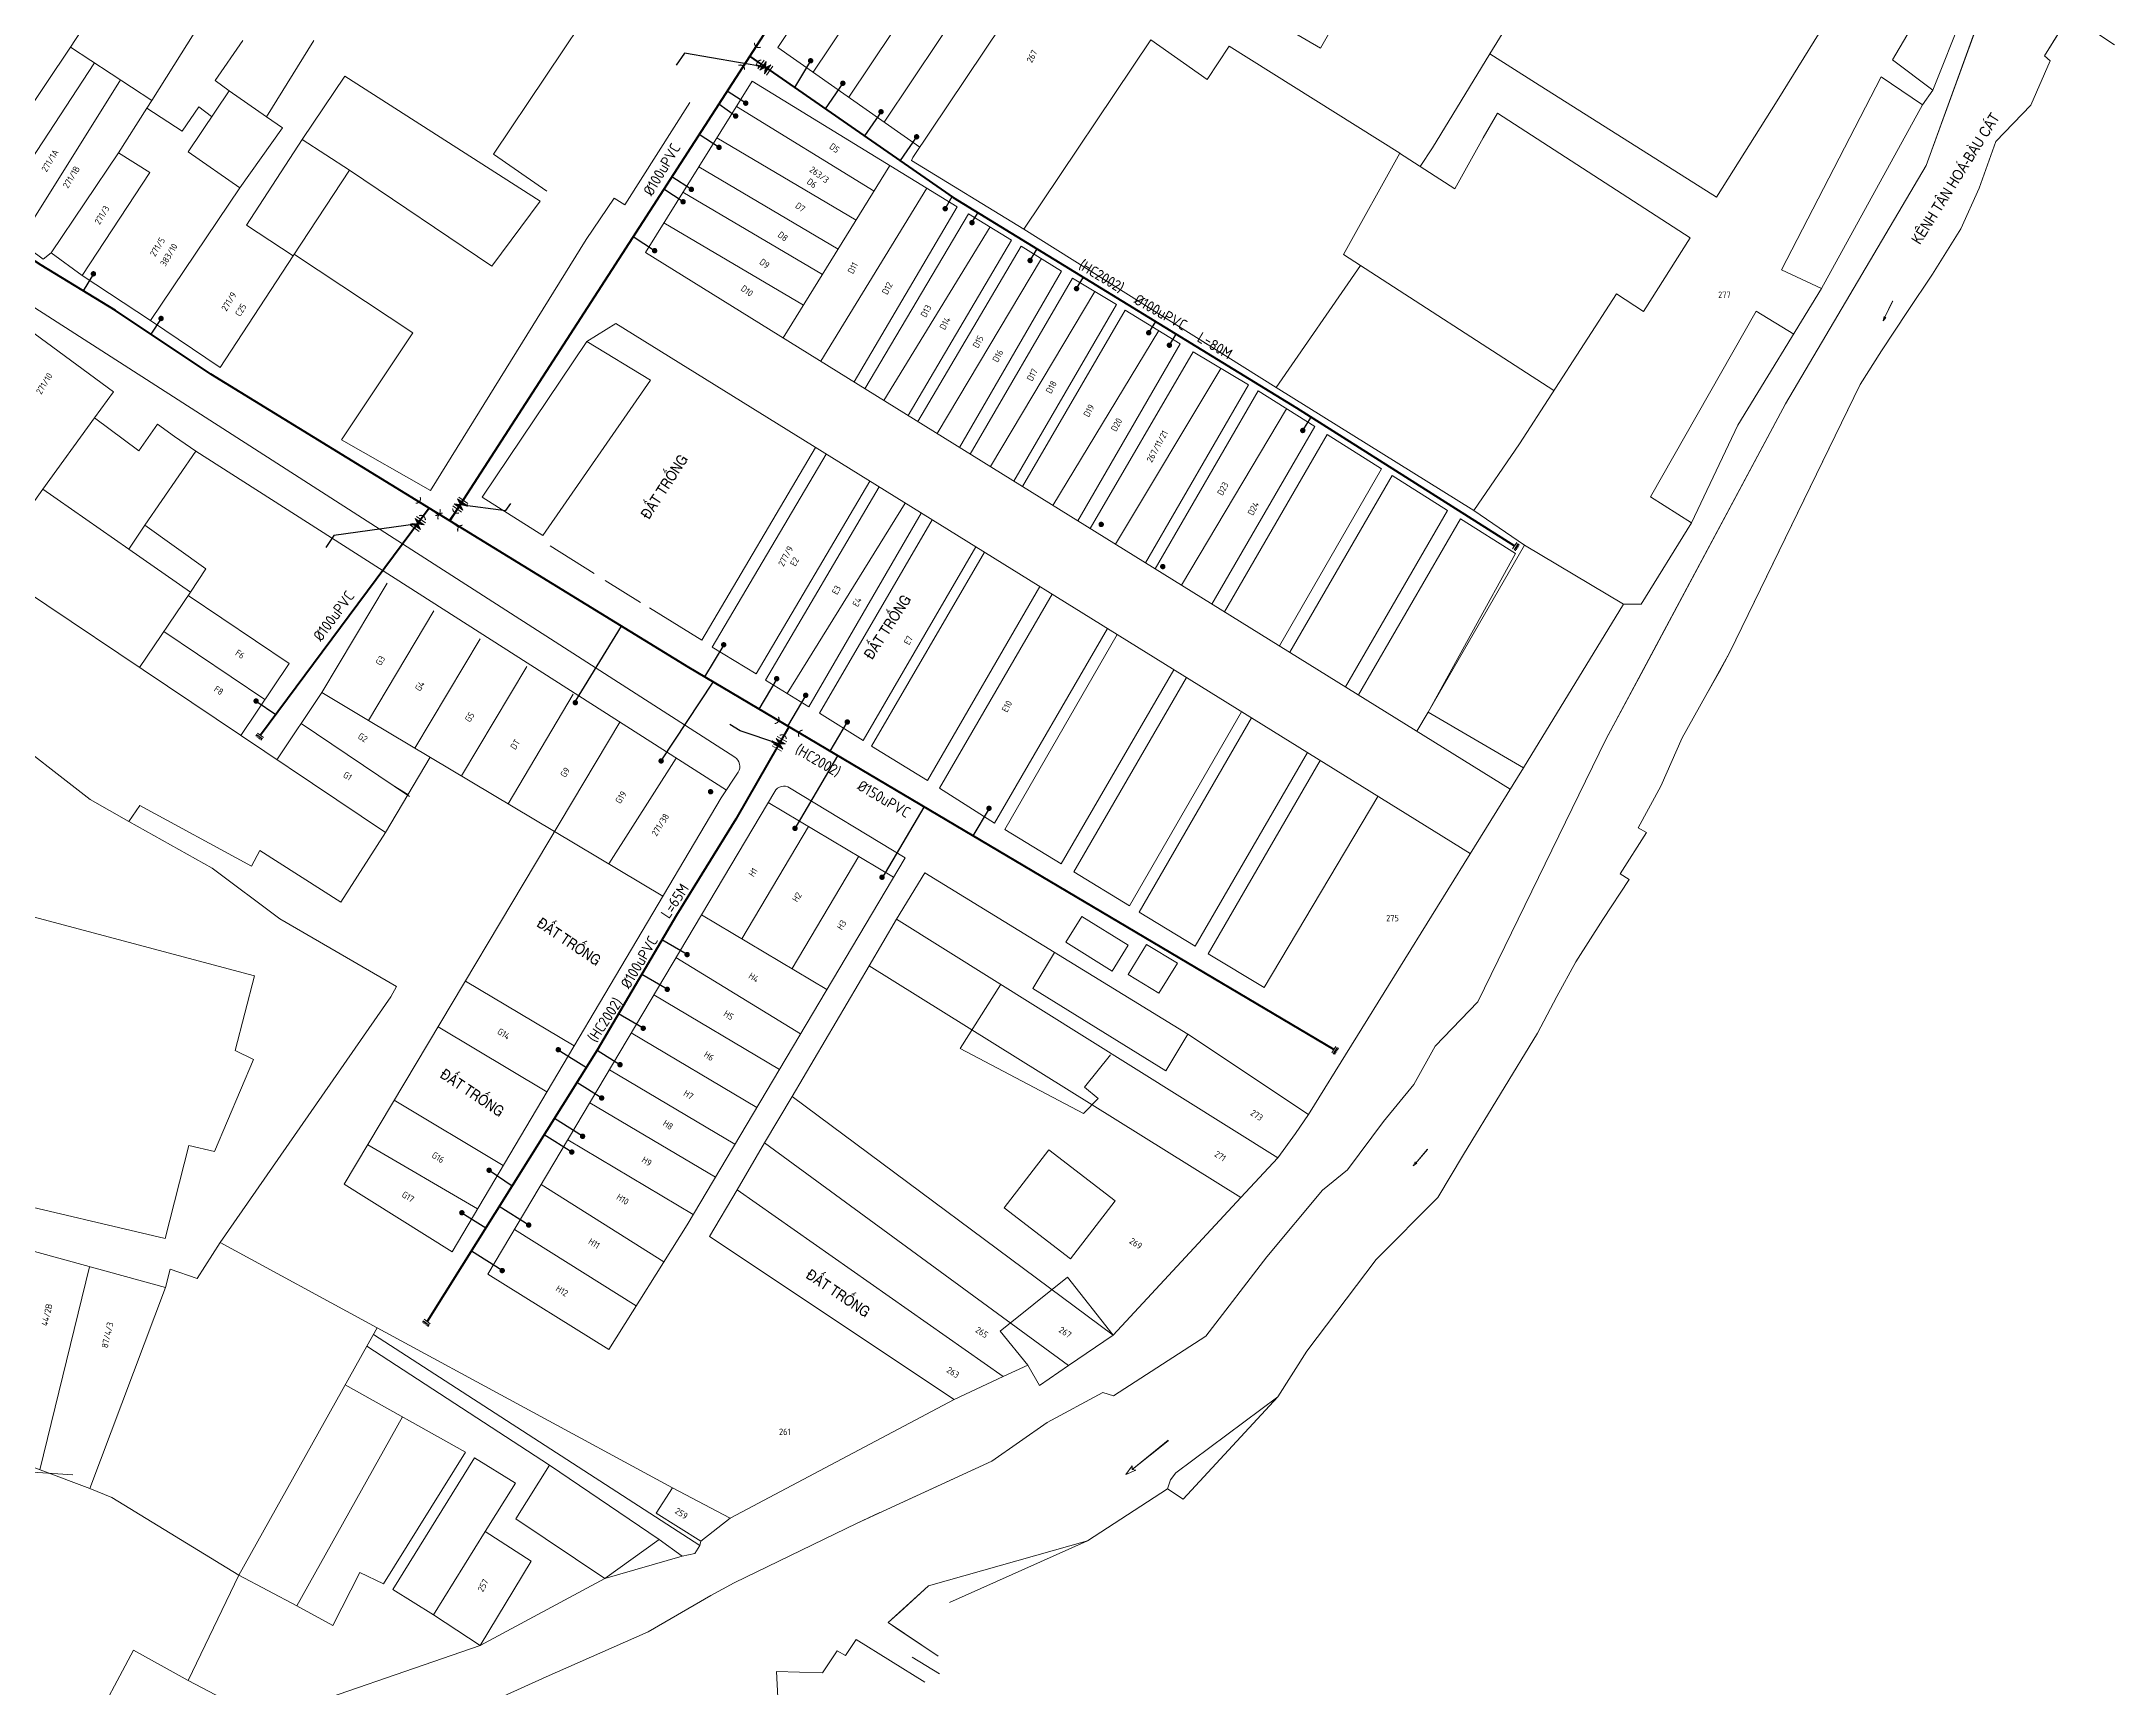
# Model space of a CAD drawing. Header units: inches. Extents: x 595615 to 1194060, y 1190840 to 2385448.
# Drawn here: x 596784.3 to 596975.6, y 1191671.1 to 1191823 of the extents above; entities that cross this region are included whole.
import ezdxf
from ezdxf.enums import TextEntityAlignment as Align

# ---------------------------------------------------------------- set-up
doc = ezdxf.new("R2010")
doc.units = ezdxf.units.IN
doc.header["$MEASUREMENT"] = 0
for name, color, linetype, lineweight in [('Chitiet', 4, 'Continuous', 9), ('DN 100 uPVC', 4, 'Continuous', 50), ('DN 150 uPVC', 4, 'Continuous', 50), ('DN 25 PE', 40, 'Continuous', 30), ('NAM-CDAI', 220, 'Continuous', 25), ('Nen_HTHANH-TP', 9, 'Continuous', 0), ('Nen_SN-HTHANH-TP_new', 7, 'Continuous', 0), ('Nen_SN_HTHANH_old', 9, 'Continuous', 0), ('TEXT PIPE', 3, 'Continuous', 25), ('Text_DiaDanh', 9, 'Continuous', 0), ('TLK 15', 220, 'Continuous', 20), ('VAN', 7, 'Continuous', 20)]:
    doc.layers.add(name, color=color, linetype=linetype, lineweight=lineweight)
doc.layers.add('ki hieu van', color=170, linetype='Continuous')
doc.styles.add('Dia Danh', font='VHELVCN_0.TTF', dxfattribs={"height": 1})
doc.styles.add('Sonha_QTB', font='isocp.shx', dxfattribs={"height": 0.6, "bigfont": 'bigfont.shx'})
doc.styles.add('text', font='isocp2.shx')
doc.styles.add('VNI-HC', font='VHELVCN_0.TTF')
doc.dimstyles.new('DUONG KICH THUOC', dxfattribs={"dimtxt": 1, "dimasz": 0.7, "dimexe": 0.5, "dimexo": 0.3, "dimgap": 0.2, "dimtad": 1, "dimzin": 0, "dimdsep": 46, "dimtxsty": 'VNI-HC', "dimblk": 'ARCHTICK', "dimcen": 0.09, "dimdle": 0.5, "dimclrd": 256, "dimclre": 256, "dimclrt": 256, "dimadec": 0, "dimazin": 0, "dimtfac": 1, "dimtofl": 0, "dimtmove": 0, "dimatfit": 3, "dimfxl": 1, "dimtolj": 1, "dimtzin": 0, "dimlwd": -1, "dimlwe": -1, "dimarcsym": 0})

# ---------------------------------------------------------------- blocks, each defined once
blk = doc.blocks.new('BIT')
at = {"layer": 'Chitiet', "ltscale": 100}
for p, q in [((0.35, 0), (-0.35, 0)), ((-0.3, -0.16), (-0.35, -0.21)), ((0.35, -0.16), (-0.35, -0.16)), ((-0.18, -0.16), (-0.34, -0.33)), ((-0.06, -0.16), (-0.22, -0.33)), ((0.07, -0.16), (-0.09, -0.33)), ((0.19, -0.16), (0.03, -0.33)), ((0.32, -0.16), (0.15, -0.33)), ((0.35, -0.25), (0.28, -0.33))]:
    blk.add_line(p, q, dxfattribs=at)
blk = doc.blocks.new('VAN')
at = {"layer": 'VAN'}
h = blk.add_hatch(color=256, dxfattribs=at)
h.paths.add_polyline_path([(0.21, -0.5), (0.49, 0), (0.21, 0.5)])
h.paths.add_polyline_path([(0.77, 0.5), (0.49, 0), (0.77, -0.5)])
at = {"layer": 'VAN', "ltscale": 100}
for p, q in [((0, 0.5), (0, -0.5)), ((0.77, -0.5), (0.21, 0.5)), ((0.21, -0.5), (0.77, 0.5)), ((0.21, 0.5), (0.21, -0.5)), ((0.77, 0.5), (0.77, -0.5)), ((0.98, 0.5), (0.98, -0.5))]:
    blk.add_line(p, q, dxfattribs=at)
blk = doc.blocks.new('TE+VAN')
at = {"layer": 'Chitiet', "ltscale": 100, "const_width": 0.1}
for points in [[(-0.35, 1.28, 0.571257), (0.35, 1.28)], [(1.1, 0.35, 0.571257), (1.1, -0.35)], [(0.35, -1.28, 0.571257), (-0.35, -1.28)]]:
    blk.add_lwpolyline(points, format="xyb", dxfattribs=at)
for points in [[(0, -1.08), (0, 1.08)], [(0.9, 0), (0, 0)]]:
    blk.add_lwpolyline(points, dxfattribs=at)
at = {"layer": 'VAN'}
blk.add_blockref('VAN', (1.3, 0), dxfattribs=at)
blk = doc.blocks.new('TLK 15')
at = {"layer": 'TLK 15', "linetype": 'Continuous', "const_width": 0.25}
blk.add_lwpolyline([(-0.125, 0, 1), (0.125, 0, 1)], format="xyb", close=True, dxfattribs=at)
blk = doc.blocks.new('_ArchTick')
at = {"color": 0, "linetype": 'ByBlock', "const_width": 0.15}
blk.add_lwpolyline([(-0.5, -0.5), (0.5, 0.5)], dxfattribs=at)

msp = doc.modelspace()

# ---------------------------------------------------------------- linework, layer by layer
at = {"layer": 'DN 100 uPVC'}
for points in [[(596821.967, 1191778.807), (596864.922, 1191845.351)], [(596849.625, 1191821.653), (596868.421, 1191808.64), (596900.086, 1191789.244), (596920.21, 1191776.511)], [(596820.073, 1191779.969), (596804.507, 1191759.03)], [(596853.241, 1191759.815), (596848.344, 1191751.292), (596842.87, 1191742.431), (596835.572, 1191729.989), (596819.894, 1191704.954)]]:
    msp.add_lwpolyline(points, dxfattribs=at)
at = {"layer": 'DN 150 uPVC'}
msp.add_lwpolyline([(596903.521, 1191730.041), (596844.021, 1191765.271), (596799.913, 1191792.343), (596791.126, 1191798.21), (596784.279, 1191802.389), (596778.026, 1191806.416), (596771.573, 1191810.787), (596738.554, 1191824.053), (596733.103, 1191825.617, -0.0000903), (596733.103, 1191825.617), (596725.817, 1191827.711), (596715.313, 1191830.729), (596707.55, 1191832.933), (596701.011, 1191834.761), (596696.414, 1191836.047), (596689.517, 1191837.976), (596681.95, 1191840.011), (596679.128, 1191840.778), (596664.355, 1191844.783), (596654.858, 1191847.35), (596646.463, 1191849.616), (596636.776, 1191852.232), (596625.25, 1191855.344), (596609.687, 1191859.802)], format="xyb", dxfattribs=at)
at = {"layer": 'DN 25 PE'}
for p, q in [((596855.261, 1191821.243), (596853.777, 1191818.779)), ((596849.275, 1191817.332), (596847.553, 1191818.443)), ((596858.231, 1191819.166), (596856.607, 1191816.819)), ((596848.341, 1191816.145), (596846.776, 1191817.239)), ((596861.753, 1191816.537), (596860.218, 1191814.319)), ((596846.81, 1191813.254), (596844.97, 1191814.442)), ((596865.037, 1191814.23), (596863.517, 1191812.035)), ((596844.26, 1191809.381), (596842.455, 1191810.546)), ((596843.496, 1191808.237), (596841.709, 1191809.39)), ((596867.674, 1191807.599), (596868.306, 1191808.72)), ((596870.145, 1191806.312), (596870.712, 1191807.237)), ((596840.864, 1191803.728), (596838.88, 1191805.008)), ((596875.51, 1191802.821), (596876.168, 1191803.895)), ((596789.089, 1191801.593), (596788.137, 1191800.034)), ((596879.79, 1191800.225), (596880.437, 1191801.28)), ((596795.332, 1191797.475), (596794.374, 1191796.041)), ((596886.45, 1191796.155), (596887.092, 1191797.203)), ((596888.361, 1191795.009), (596888.992, 1191796.039)), ((596900.666, 1191787.144), (596901.449, 1191788.381)), ((596833.554, 1191762.171), (596837.8, 1191769.089)), ((596847.239, 1191767.38), (596845.479, 1191764.408)), ((596841.469, 1191756.663), (596846.279, 1191763.934)), ((596852.13, 1191764.249), (596850.473, 1191761.45)), ((596854.806, 1191762.722), (596853.124, 1191759.881)), ((596804.102, 1191762.193), (596805.929, 1191760.942)), ((596858.639, 1191760.259), (596857.042, 1191757.561)), ((596853.82, 1191750.444), (596857.776, 1191757.126)), ((596861.845, 1191745.814), (596865.748, 1191752.406)), ((596871.718, 1191752.293), (596870.218, 1191749.76)), ((596843.865, 1191738.808), (596841.544, 1191740.17)), ((596842.031, 1191735.601), (596839.675, 1191736.983)), ((596839.814, 1191732.012), (596837.541, 1191733.346)), ((596831.98, 1191730.03), (596834.579, 1191728.403)), ((596837.672, 1191728.646), (596835.559, 1191729.969)), ((596835.985, 1191725.577), (596833.704, 1191727.006)), ((596834.22, 1191722.045), (596831.618, 1191723.675)), ((596833.226, 1191720.594), (596830.685, 1191722.186)), ((596825.6, 1191718.916), (596827.733, 1191717.471)), ((596823.084, 1191714.992), (596825.308, 1191713.599)), ((596829.251, 1191713.86), (596826.536, 1191715.56)), ((596826.805, 1191709.66), (596823.958, 1191711.443))]:
    msp.add_line(p, q, dxfattribs=at)
at = {"layer": 'Nen_HTHANH-TP', "linetype": 'Continuous'}
for p, q in [((596866.05, 1191835.959), (596855.496, 1191820.181)), ((596786.985, 1191822.498), (596794.496, 1191834.005)), ((596860.502, 1191834.858), (596852.221, 1191822.478)), ((596869.894, 1191834.511), (596858.772, 1191817.883)), ((596879.205, 1191834.043), (596864.683, 1191812.331)), ((596873.17, 1191832.214), (596862.047, 1191815.585)), ((596902.285, 1191822.391), (596907.637, 1191831.736)), ((596952.568, 1191830.662), (596944.419, 1191817.535)), ((596958.164, 1191811.597), (596965.019, 1191830.332)), ((596958.164, 1191811.597), (596964.752, 1191829.708)), ((596794.489, 1191817.584), (596801.65, 1191828.99)), ((596826.003, 1191812.62), (596836.37, 1191828.088)), ((596896.282, 1191825.917), (596902.285, 1191822.391)), ((596917.925, 1191821.884), (596921.001, 1191826.887)), ((596955.066, 1191821.334), (596958.641, 1191827.377)), ((596961.582, 1191825.529), (596958.778, 1191818.537)), ((596971.422, 1191825.437), (596969.105, 1191821.685)), ((596970.702, 1191824.271), (596969.105, 1191821.685)), ((596975.555, 1191822.701), (596971.422, 1191825.437)), ((596777.326, 1191808.151), (596786.985, 1191822.498)), ((596786.985, 1191822.498), (596794.489, 1191817.584)), ((596800.317, 1191819.419), (596802.874, 1191823.111)), ((596805.06, 1191816.073), (596809.424, 1191823.107)), ((596865.323, 1191813.288), (596852.221, 1191822.478)), ((596886.644, 1191823.169), (596874.928, 1191805.719)), ((596886.644, 1191823.169), (596891.857, 1191819.523)), ((596891.857, 1191819.523), (596893.875, 1191822.585)), ((596893.875, 1191822.585), (596909.603, 1191812.727)), ((596917.925, 1191821.884), (596912.622, 1191813.22)), ((596922.127, 1191819.197), (596917.925, 1191821.884)), ((596955.066, 1191821.334), (596958.778, 1191818.537)), ((596969.626, 1191821.226), (596967.819, 1191817.154)), ((596969.626, 1191821.226), (596967.819, 1191817.154)), ((596969.105, 1191821.685), (596969.626, 1191821.226)), ((596969.105, 1191821.685), (596969.626, 1191821.226)), ((596797.823, 1191812.837), (596801.608, 1191818.48)), ((596801.608, 1191818.48), (596800.317, 1191819.419)), ((596805.06, 1191816.073), (596801.608, 1191818.48)), ((596808.362, 1191813.976), (596812.297, 1191819.819)), ((596812.297, 1191819.819), (596830.306, 1191808.293)), ((596938.846, 1191808.651), (596922.127, 1191819.197)), ((596954.037, 1191819.763), (596944.831, 1191801.946)), ((596957.849, 1191817.186), (596954.037, 1191819.763)), ((596958.778, 1191818.537), (596957.849, 1191817.186)), ((596791.403, 1191812.742), (596794.029, 1191816.864)), ((596794.029, 1191816.864), (596794.489, 1191817.584)), ((596794.029, 1191816.864), (596797.271, 1191814.737)), ((596797.271, 1191814.737), (596798.809, 1191817.008)), ((596798.809, 1191817.008), (596800, 1191816.089)), ((596806.541, 1191815.064), (596805.06, 1191816.073)), ((596838.117, 1191807.95), (596844.109, 1191817.395)), ((596918.63, 1191816.425), (596917.302, 1191814.144)), ((596918.63, 1191816.425), (596936.399, 1191804.919)), ((596944.419, 1191817.535), (596938.846, 1191808.651)), ((596957.849, 1191817.186), (596948.523, 1191800.229)), ((596967.819, 1191817.154), (596964.592, 1191813.792)), ((596967.819, 1191817.154), (596964.592, 1191813.792)), ((596802.595, 1191809.531), (596806.541, 1191815.064)), ((596917.302, 1191814.144), (596914.685, 1191809.431)), ((596785.18, 1191803.527), (596791.403, 1191812.742)), ((596794.294, 1191810.924), (596791.403, 1191812.742)), ((596797.823, 1191812.837), (596802.595, 1191809.531)), ((596803.208, 1191806.092), (596808.362, 1191813.976)), ((596808.362, 1191813.976), (596812.714, 1191811.139)), ((596826.003, 1191812.62), (596830.916, 1191809.204)), ((596864.683, 1191812.331), (596864.563, 1191812.031)), ((596909.603, 1191812.727), (596904.43, 1191803.383)), ((596914.685, 1191809.431), (596909.593, 1191812.727)), ((596912.622, 1191813.22), (596911.504, 1191811.489)), ((596964.592, 1191813.792), (596963.075, 1191809.481)), ((596964.592, 1191813.792), (596963.075, 1191809.481)), ((596788.042, 1191801.439), (596794.294, 1191810.924)), ((596812.714, 1191811.139), (596807.53, 1191803.245)), ((596812.714, 1191811.139), (596825.841, 1191802.29)), ((596864.563, 1191812.031), (596874.928, 1191805.719)), ((596945.201, 1191789.616), (596958.164, 1191811.597)), ((596945.201, 1191789.616), (596958.164, 1191811.597)), ((596794.365, 1191797.274), (596802.595, 1191809.531)), ((596834.559, 1191804.747), (596837.146, 1191808.579)), ((596837.146, 1191808.579), (596838.117, 1191807.95)), ((596963.075, 1191809.481), (596961.368, 1191805.729)), ((596963.075, 1191809.481), (596961.368, 1191805.729)), ((596830.306, 1191808.293), (596825.841, 1191802.29)), ((596859.262, 1191791.617), (596868.787, 1191807.774)), ((596869.817, 1191807.135), (596860.271, 1191790.992)), ((596873.799, 1191804.708), (596869.817, 1191807.135)), ((596781.949, 1191804.824), (596784.441, 1191802.946)), ((596803.208, 1191806.092), (596807.53, 1191803.245)), ((596834.559, 1191804.747), (596820.188, 1191781.605)), ((596864.262, 1191788.516), (596873.799, 1191804.708)), ((596874.928, 1191805.719), (596898.21, 1191791.118)), ((596936.399, 1191804.919), (596932.104, 1191798.126)), ((596961.368, 1191805.729), (596958.752, 1191801.547)), ((596961.368, 1191805.729), (596958.752, 1191801.547)), ((596784.441, 1191802.946), (596785.18, 1191803.527)), ((596785.18, 1191803.527), (596788.042, 1191801.439)), ((596800.789, 1191792.96), (596807.53, 1191803.245)), ((596807.63, 1191803.385), (596818.566, 1191796.154)), ((596874.68, 1191804.159), (596865.139, 1191787.972)), ((596878.411, 1191801.832), (596874.68, 1191804.159)), ((596904.43, 1191803.383), (596923.83, 1191790.819)), ((596788.042, 1191801.439), (596794.365, 1191797.274)), ((596868.982, 1191785.588), (596878.411, 1191801.832)), ((596879.432, 1191801.183), (596869.986, 1191784.965)), ((596883.464, 1191798.776), (596879.432, 1191801.183)), ((596898.21, 1191791.118), (596905.991, 1191802.374)), ((596944.831, 1191801.946), (596948.523, 1191800.229)), ((596958.752, 1191801.547), (596956.455, 1191798.125)), ((596958.752, 1191801.547), (596956.455, 1191798.125)), ((596920.654, 1191785.926), (596929.613, 1191799.744)), ((596932.104, 1191798.126), (596929.613, 1191799.744)), ((596948.523, 1191800.229), (596940.813, 1191787.633)), ((596954.342, 1191797.53), (596955.077, 1191799.072)), ((596955.091, 1191799.056), (596954.342, 1191797.53)), ((596955.091, 1191799.056), (596955.077, 1191799.072)), ((596781.385, 1191797.744), (596790.93, 1191790.722)), ((596800.789, 1191792.96), (596794.365, 1191797.274)), ((596874.004, 1191782.473), (596883.464, 1191798.776)), ((596884.274, 1191798.237), (596874.81, 1191781.973)), ((596889.367, 1191795.151), (596884.274, 1191798.237)), ((596942.504, 1191798.154), (596932.738, 1191781.016)), ((596942.504, 1191798.154), (596945.956, 1191796.037)), ((596956.455, 1191798.125), (596954.067, 1191794.493)), ((596956.455, 1191798.125), (596954.067, 1191794.493)), ((596954.208, 1191797.268), (596954.286, 1191797.657)), ((596954.208, 1191797.268), (596954.469, 1191797.573)), ((596954.342, 1191797.53), (596954.286, 1191797.657)), ((596954.469, 1191797.573), (596954.342, 1191797.53)), ((596818.566, 1191796.154), (596811.984, 1191786.279)), ((596824.968, 1191780.999), (596834.607, 1191795.347)), ((596834.607, 1191795.347), (596840.5, 1191791.782)), ((596879.909, 1191778.81), (596889.367, 1191795.151)), ((596890.537, 1191794.412), (596881.064, 1191778.094)), ((596895.66, 1191791.346), (596890.537, 1191794.412)), ((596954.067, 1191794.493), (596952.1, 1191791.392)), ((596954.067, 1191794.493), (596952.1, 1191791.392)), ((596840.5, 1191791.782), (596830.541, 1191777.464)), ((596886.148, 1191774.94), (596895.66, 1191791.346)), ((596952.1, 1191791.392), (596940.02, 1191766.642)), ((596952.1, 1191791.392), (596944.582, 1191775.986)), ((596790.93, 1191790.722), (596789.182, 1191788.31)), ((596896.54, 1191790.787), (596887.056, 1191774.377)), ((596901.763, 1191787.511), (596896.54, 1191790.787)), ((596898.21, 1191791.118), (596916.449, 1191779.753)), ((596928.636, 1191758.633), (596945.201, 1191789.616)), ((596931.622, 1191764.225), (596945.201, 1191789.616)), ((596789.182, 1191788.31), (596784.418, 1191781.736)), ((596793.275, 1191785.254), (596789.182, 1191788.31)), ((596795.013, 1191787.725), (596793.275, 1191785.254)), ((596795.013, 1191787.725), (596796.574, 1191786.596)), ((596892.274, 1191771.14), (596901.763, 1191787.511)), ((596940.813, 1191787.633), (596936.54, 1191778.619)), ((596796.574, 1191786.596), (596798.545, 1191785.248)), ((596811.984, 1191786.279), (596820.188, 1191781.605)), ((596845.219, 1191767.795), (596855.706, 1191785.585)), ((596902.914, 1191786.782), (596893.438, 1191770.418)), ((596907.936, 1191783.606), (596902.914, 1191786.782)), ((596920.654, 1191785.926), (596916.449, 1191779.753)), ((596798.545, 1191785.248), (596793.84, 1191778.424)), ((596856.707, 1191784.965), (596846.169, 1191767.146)), ((596898.513, 1191767.27), (596907.936, 1191783.606)), ((596784.418, 1191781.736), (596779.403, 1191774.652)), ((596784.418, 1191781.736), (596792.352, 1191776.203)), ((596850.241, 1191764.709), (596860.709, 1191782.482)), ((596861.584, 1191781.94), (596851.082, 1191764.12)), ((596908.907, 1191782.977), (596899.456, 1191766.685)), ((596914.019, 1191779.751), (596908.907, 1191782.977)), ((596830.541, 1191777.464), (596824.968, 1191780.999)), ((596904.597, 1191763.496), (596914.019, 1191779.751)), ((596916.449, 1191779.753), (596921.132, 1191776.567)), ((596932.738, 1191781.016), (596936.54, 1191778.619)), ((596792.352, 1191776.203), (596793.84, 1191778.424)), ((596793.84, 1191778.424), (596799.464, 1191774.378)), ((596855.094, 1191761.663), (596865.466, 1191779.532)), ((596866.461, 1191778.914), (596856.064, 1191761.064)), ((596905.795, 1191762.754), (596915.22, 1191779.002)), ((596915.22, 1191779.002), (596920.303, 1191775.796)), ((596936.54, 1191778.619), (596931.886, 1191771.135)), ((596798.035, 1191772.247), (596792.352, 1191776.203)), ((596835.284, 1191773.947), (596831.222, 1191776.494)), ((596860.116, 1191758.537), (596870.49, 1191776.415)), ((596871.288, 1191775.92), (596860.877, 1191758.028)), ((596921.132, 1191776.567), (596912.224, 1191761.169)), ((596921.132, 1191776.567), (596930.266, 1191771.134)), ((596944.582, 1191775.986), (596940.02, 1191766.642)), ((596779.403, 1191774.652), (596816.023, 1191750.062)), ((596799.464, 1191774.378), (596798.035, 1191772.247)), ((596920.303, 1191775.796), (596912.224, 1191761.169)), ((596798.035, 1191772.247), (596793.358, 1191765.282)), ((596816.188, 1191773.063), (596810.166, 1191762.967)), ((596836.304, 1191773.308), (596839.576, 1191771.281)), ((596866.049, 1191754.862), (596876.401, 1191772.749)), ((596877.548, 1191772.037), (596867.16, 1191754.143)), ((596797.818, 1191771.923), (596807.146, 1191765.659)), ((596820.483, 1191770.502), (596814.46, 1191760.405)), ((596840.387, 1191770.782), (596845.219, 1191767.795)), ((596921.018, 1191756.037), (596930.266, 1191771.134)), ((596930.266, 1191771.134), (596931.886, 1191771.135)), ((596795.588, 1191768.603), (596804.916, 1191762.338)), ((596872.233, 1191750.937), (596882.636, 1191768.881)), ((596883.552, 1191768.313), (596873.163, 1191750.338)), ((596824.777, 1191767.94), (596818.754, 1191757.844)), ((596846.169, 1191767.146), (596850.241, 1191764.709)), ((596928.636, 1191758.633), (596933.469, 1191767.677)), ((596940.02, 1191766.642), (596937.863, 1191762.69)), ((596940.02, 1191766.642), (596937.863, 1191762.69)), ((596940.02, 1191766.642), (596939.111, 1191764.901)), ((596772.741, 1191765.487), (596788.801, 1191753.12)), ((596807.146, 1191765.659), (596802.686, 1191759.018)), ((596829.071, 1191765.379), (596823.048, 1191755.282)), ((596878.376, 1191747.162), (596888.762, 1191765.081)), ((596939.111, 1191764.901), (596937.863, 1191762.69)), ((596810.166, 1191762.967), (596806.014, 1191756.783)), ((596814.46, 1191760.405), (596810.166, 1191762.967)), ((596833.365, 1191762.817), (596827.342, 1191752.721)), ((596851.082, 1191764.12), (596855.094, 1191761.663)), ((596889.929, 1191764.357), (596879.556, 1191746.443)), ((596937.863, 1191762.69), (596935.666, 1191758.788)), ((596937.863, 1191762.69), (596935.666, 1191758.788)), ((596856.064, 1191761.064), (596860.116, 1191758.537)), ((596884.679, 1191743.287), (596895.014, 1191761.204)), ((596895.942, 1191760.628), (596885.559, 1191742.728)), ((596911.18, 1191759.413), (596912.224, 1191761.169)), ((596912.224, 1191761.169), (596921.018, 1191756.037)), ((596808.243, 1191760.104), (596818.253, 1191753.383)), ((596837.659, 1191760.256), (596812.226, 1191717.621)), ((596831.636, 1191750.159), (596814.46, 1191760.405)), ((596916.826, 1191734.463), (596928.636, 1191758.633)), ((596916.826, 1191734.463), (596928.636, 1191758.633)), ((596935.666, 1191758.788), (596933.7, 1191754.347)), ((596935.666, 1191758.788), (596933.7, 1191754.347)), ((596816.023, 1191750.062), (596820.164, 1191757.003)), ((596860.877, 1191758.028), (596866.049, 1191754.862)), ((596890.742, 1191739.592), (596901.086, 1191757.437)), ((596891.942, 1191738.873), (596902.281, 1191756.696)), ((596901.184, 1191724.061), (596921.018, 1191756.037)), ((596788.801, 1191753.12), (596792.372, 1191751.073)), ((596818.093, 1191753.58), (596816.89, 1191754.298)), ((596822.182, 1191711.399), (596847.011, 1191753.257)), ((596867.16, 1191754.143), (596872.233, 1191750.937)), ((596897.115, 1191735.767), (596907.601, 1191753.396)), ((596933.7, 1191754.347), (596931.603, 1191750.505)), ((596933.7, 1191754.347), (596931.603, 1191750.505)), ((596793.361, 1191752.564), (596792.372, 1191751.073)), ((596792.372, 1191751.073), (596800.056, 1191746.789)), ((596803.676, 1191746.972), (596793.361, 1191752.564)), ((596816.023, 1191750.062), (596811.908, 1191743.639)), ((596873.163, 1191750.338), (596878.376, 1191747.162)), ((596932.363, 1191750.076), (596929.936, 1191746.254)), ((596932.363, 1191750.076), (596929.936, 1191746.254)), ((596931.603, 1191750.505), (596932.363, 1191750.076)), ((596931.603, 1191750.505), (596932.363, 1191750.076)), ((596804.455, 1191748.413), (596803.676, 1191746.972)), ((596811.908, 1191743.639), (596804.455, 1191748.413)), ((596863.975, 1191747.741), (596843.872, 1191713.894)), ((596800.056, 1191746.789), (596806.28, 1191742.114)), ((596863.19, 1191742.08), (596865.796, 1191746.332)), ((596865.796, 1191746.332), (596890.068, 1191731.472)), ((596879.556, 1191746.443), (596884.679, 1191743.287)), ((596928.34, 1191742.042), (596930.787, 1191745.724)), ((596930.787, 1191745.724), (596928.34, 1191742.042)), ((596930.787, 1191745.724), (596929.936, 1191746.254)), ((596929.936, 1191746.254), (596930.787, 1191745.724)), ((596778.278, 1191743.701), (596803.964, 1191736.832)), ((596806.28, 1191742.114), (596817.045, 1191735.873)), ((596863.19, 1191742.08), (596860.653, 1191737.768)), ((596863.19, 1191742.08), (596898.357, 1191720.068)), ((596878.811, 1191739.943), (596880.28, 1191742.314)), ((596884.552, 1191739.677), (596880.28, 1191742.314)), ((596885.559, 1191742.728), (596890.742, 1191739.592)), ((596928.34, 1191742.042), (596925.843, 1191738.15)), ((596928.34, 1191742.042), (596925.843, 1191738.15)), ((596883.064, 1191737.276), (596878.811, 1191739.943)), ((596884.552, 1191739.677), (596883.064, 1191737.276)), ((596884.564, 1191736.977), (596886.242, 1191739.749)), ((596889.103, 1191738.021), (596886.242, 1191739.749)), ((596853.553, 1191725.732), (596860.653, 1191737.768)), ((596860.653, 1191737.768), (596894.95, 1191716.406)), ((596875.745, 1191735.68), (596877.772, 1191739.002)), ((596889.103, 1191738.021), (596887.395, 1191735.239)), ((596897.115, 1191735.767), (596891.942, 1191738.873)), ((596925.843, 1191738.15), (596924.115, 1191734.939)), ((596925.843, 1191738.15), (596924.115, 1191734.939)), ((596803.964, 1191736.832), (596802.179, 1191729.971)), ((596817.045, 1191735.873), (596816.545, 1191734.912)), ((596869.049, 1191730.145), (596872.765, 1191736.008)), ((596888.021, 1191728.07), (596875.745, 1191735.68)), ((596887.395, 1191735.239), (596884.564, 1191736.977)), ((596800.794, 1191712.25), (596816.545, 1191734.912)), ((596916.826, 1191734.463), (596912.869, 1191730.35)), ((596912.869, 1191730.35), (596916.826, 1191734.463)), ((596924.115, 1191734.939), (596922.308, 1191731.558)), ((596924.115, 1191734.939), (596922.308, 1191731.558)), ((596803.86, 1191729.142), (596802.179, 1191729.971)), ((596869.049, 1191730.145), (596880.434, 1191724.144)), ((596890.068, 1191731.472), (596888.021, 1191728.07)), ((596890.068, 1191731.472), (596901.184, 1191724.061)), ((596912.869, 1191730.35), (596910.912, 1191726.828)), ((596910.912, 1191726.828), (596912.869, 1191730.35)), ((596922.308, 1191731.558), (596915.507, 1191720.382)), ((596922.308, 1191731.558), (596915.507, 1191720.382)), ((596803.86, 1191729.142), (596800.257, 1191720.649)), ((596882.94, 1191729.566), (596880.522, 1191726.564)), ((596881.793, 1191725.545), (596880.522, 1191726.564)), ((596910.912, 1191726.828), (596908.115, 1191723.416)), ((596908.115, 1191723.416), (596910.912, 1191726.828)), ((596853.553, 1191725.732), (596851.006, 1191721.43)), ((596853.553, 1191725.732), (596883.171, 1191703.716)), ((596881.793, 1191725.545), (596880.434, 1191724.144)), ((596898.357, 1191720.068), (596899.996, 1191722.31)), ((596899.996, 1191722.31), (596901.184, 1191724.061)), ((596908.115, 1191723.416), (596904.788, 1191718.953)), ((596904.788, 1191718.953), (596908.115, 1191723.416)), ((596797.887, 1191721.207), (596795.723, 1191712.605)), ((596800.257, 1191720.649), (596797.887, 1191721.207)), ((596848.47, 1191717.118), (596851.006, 1191721.43)), ((596851.006, 1191721.43), (596879.063, 1191700.903)), ((596877.237, 1191720.811), (596873.121, 1191715.438)), ((596883.361, 1191716.096), (596877.237, 1191720.811)), ((596911.061, 1191719.552), (596912.172, 1191720.849)), ((596912.182, 1191720.83), (596911.061, 1191719.552)), ((596912.182, 1191720.83), (596912.172, 1191720.849)), ((596915.507, 1191720.382), (596913.11, 1191716.39)), ((596915.507, 1191720.382), (596913.11, 1191716.39)), ((596898.357, 1191720.068), (596894.95, 1191716.406)), ((596904.788, 1191718.953), (596902.48, 1191717.072)), ((596902.48, 1191717.072), (596904.788, 1191718.953)), ((596910.863, 1191719.334), (596911.04, 1191719.689)), ((596910.863, 1191719.334), (596911.195, 1191719.56)), ((596911.061, 1191719.552), (596911.04, 1191719.689)), ((596911.195, 1191719.56), (596911.061, 1191719.552)), ((596795.723, 1191712.605), (596772.179, 1191718.156)), ((596848.47, 1191717.118), (596845.933, 1191712.816)), ((596848.47, 1191717.118), (596873.034, 1191699.888)), ((596902.48, 1191717.072), (596897.345, 1191710.937)), ((596897.345, 1191710.937), (596902.48, 1191717.072)), ((596873.121, 1191715.438), (596879.245, 1191710.753)), ((596879.245, 1191710.753), (596883.361, 1191716.096)), ((596883.171, 1191703.716), (596894.95, 1191716.406)), ((596913.11, 1191716.39), (596907.425, 1191710.696)), ((596913.11, 1191716.39), (596907.425, 1191710.696)), ((596772.022, 1191714.626), (596795.727, 1191708.095)), ((596868.495, 1191697.784), (596845.933, 1191712.816)), ((596798.666, 1191708.928), (596800.794, 1191712.25)), ((596800.794, 1191712.25), (596815.26, 1191704.391)), ((596897.345, 1191710.937), (596891.721, 1191703.623)), ((596891.721, 1191703.623), (596897.345, 1191710.937)), ((596784.146, 1191691.28), (596788.737, 1191710.021)), ((596795.727, 1191708.095), (596796.186, 1191709.786)), ((596796.186, 1191709.786), (596798.666, 1191708.928)), ((596872.75, 1191704.078), (596878.946, 1191709.043)), ((596878.946, 1191709.043), (596883.171, 1191703.716)), ((596907.425, 1191710.696), (596901.052, 1191702.22)), ((596907.425, 1191710.696), (596901.052, 1191702.22)), ((596788.762, 1191689.55), (596795.727, 1191708.095)), ((596815.26, 1191704.391), (596814.321, 1191702.7)), ((596845.026, 1191684.315), (596814.941, 1191703.761)), ((596815.26, 1191704.391), (596842.512, 1191689.623)), ((596875.293, 1191700.93), (596872.75, 1191704.078)), ((596879.063, 1191700.903), (596883.171, 1191703.716)), ((596891.721, 1191703.623), (596883.205, 1191698.116)), ((596883.205, 1191698.116), (596891.721, 1191703.623)), ((596814.321, 1191702.7), (596802.518, 1191681.581)), ((596831.16, 1191691.724), (596814.321, 1191702.7)), ((596901.052, 1191702.22), (596898.365, 1191698.028)), ((596901.052, 1191702.22), (596898.365, 1191698.028)), ((596868.495, 1191697.784), (596873.034, 1191699.888)), ((596873.034, 1191699.888), (596875.293, 1191700.93)), ((596875.293, 1191700.93), (596876.364, 1191699.051)), ((596876.364, 1191699.051), (596879.063, 1191700.903)), ((596823.429, 1191692.928), (596812.324, 1191699.129)), ((596847.824, 1191686.817), (596868.495, 1191697.784)), ((596882.205, 1191698.415), (596877.087, 1191695.641)), ((596877.087, 1191695.641), (596882.205, 1191698.415)), ((596883.205, 1191698.116), (596882.205, 1191698.415)), ((596882.205, 1191698.415), (596883.205, 1191698.116)), ((596888.961, 1191691.011), (596898.365, 1191698.028)), ((596898.365, 1191698.028), (596888.961, 1191691.011)), ((596898.365, 1191698.028), (596889.633, 1191688.571)), ((596768.008, 1191697.33), (596788.764, 1191689.549)), ((596807.851, 1191678.735), (596817.597, 1191696.183)), ((596877.087, 1191695.641), (596871.98, 1191692.077)), ((596871.98, 1191692.077), (596877.087, 1191695.641)), ((596884.925, 1191691.303), (596888.231, 1191694.006)), ((596888.246, 1191693.954), (596884.925, 1191691.303)), ((596888.246, 1191693.954), (596888.231, 1191694.006)), ((596768.2, 1191692.079), (596787.185, 1191690.813)), ((596823.429, 1191692.928), (596815.859, 1191680.772)), ((596816.73, 1191680.252), (596824.24, 1191692.378)), ((596828.022, 1191690.052), (596824.24, 1191692.378)), ((596828.074, 1191686.762), (596831.16, 1191691.724)), ((596841.296, 1191684.852), (596831.16, 1191691.724)), ((596871.98, 1191692.077), (596859.545, 1191686.367)), ((596863.503, 1191688.19), (596871.98, 1191692.077)), ((596828.022, 1191690.052), (596825.225, 1191685.589)), ((596884.343, 1191690.854), (596884.934, 1191691.65)), ((596884.343, 1191690.854), (596885.258, 1191691.263)), ((596884.925, 1191691.303), (596884.934, 1191691.65)), ((596885.258, 1191691.263), (596884.925, 1191691.303)), ((596888.192, 1191689.53), (596888.471, 1191690.37)), ((596888.471, 1191690.37), (596888.192, 1191689.53)), ((596888.471, 1191690.37), (596888.961, 1191691.011)), ((596888.961, 1191691.011), (596888.471, 1191690.37)), ((596790.803, 1191688.741), (596788.762, 1191689.55)), ((596790.803, 1191688.741), (596802.518, 1191681.581)), ((596840.994, 1191687.302), (596842.512, 1191689.623)), ((596842.512, 1191689.623), (596847.824, 1191686.817)), ((596880.816, 1191684.744), (596888.192, 1191689.53)), ((596888.192, 1191689.53), (596880.816, 1191684.744)), ((596889.633, 1191688.571), (596888.192, 1191689.53)), ((596836.279, 1191681.268), (596828.074, 1191686.762)), ((596845.136, 1191684.695), (596840.994, 1191687.302)), ((596845.136, 1191684.695), (596847.824, 1191686.817)), ((596859.545, 1191686.367), (596848.199, 1191680.848)), ((596848.199, 1191680.848), (596859.545, 1191686.367)), ((596859.545, 1191686.367), (596861.654, 1191687.339)), ((596825.225, 1191685.589), (596820.471, 1191677.915)), ((596829.467, 1191682.863), (596825.225, 1191685.589)), ((596841.296, 1191684.852), (596836.279, 1191681.268)), ((596843.397, 1191683.314), (596841.296, 1191684.852)), ((596845.026, 1191684.315), (596844.567, 1191683.555)), ((596845.026, 1191684.315), (596845.136, 1191684.695)), ((596866.119, 1191680.582), (596880.816, 1191684.744)), ((596880.816, 1191684.744), (596866.119, 1191680.582)), ((596868.081, 1191679.034), (596880.816, 1191684.744)), ((596824.764, 1191675.079), (596829.467, 1191682.863)), ((596836.279, 1191681.268), (596843.397, 1191683.314)), ((596844.567, 1191683.555), (596843.397, 1191683.314)), ((596802.518, 1191681.581), (596797.826, 1191671.847)), ((596807.851, 1191678.735), (596802.518, 1191681.581)), ((596813.678, 1191681.83), (596811.172, 1191676.928)), ((596815.859, 1191680.772), (596813.678, 1191681.83)), ((596820.471, 1191677.915), (596816.73, 1191680.252)), ((596824.764, 1191675.079), (596836.279, 1191681.268)), ((596846.05, 1191679.706), (596848.199, 1191680.848)), ((596848.199, 1191680.848), (596846.05, 1191679.706)), ((596862.412, 1191677.189), (596866.119, 1191680.582)), ((596863.511, 1191678.2), (596866.119, 1191680.582)), ((596866.119, 1191680.582), (596863.511, 1191678.2)), ((596811.172, 1191676.928), (596807.851, 1191678.735)), ((596846.05, 1191679.706), (596840.283, 1191676.341)), ((596840.283, 1191676.341), (596846.05, 1191679.706)), ((596820.471, 1191677.915), (596824.764, 1191675.079)), ((596862.412, 1191677.189), (596863.511, 1191678.2)), ((596863.511, 1191678.2), (596862.412, 1191677.189)), ((596863.513, 1191676.45), (596862.412, 1191677.189)), ((596867.015, 1191674.113), (596862.412, 1191677.189)), ((596867.015, 1191674.113), (596863.513, 1191676.45)), ((596788.501, 1191666.61), (596792.804, 1191674.643)), ((596792.804, 1191674.643), (596797.826, 1191671.847)), ((596804.819, 1191668.183), (596824.764, 1191675.079)), ((596840.283, 1191676.341), (596830.876, 1191672.184)), ((596830.876, 1191672.184), (596840.283, 1191676.341)), ((596856.356, 1191672.564), (596857.694, 1191674.605)), ((596857.694, 1191674.605), (596856.356, 1191672.564)), ((596857.694, 1191674.605), (596858.465, 1191674.146)), ((596858.465, 1191674.146), (596857.694, 1191674.605)), ((596858.465, 1191674.146), (596859.453, 1191675.627)), ((596859.453, 1191675.627), (596858.465, 1191674.146)), ((596865.786, 1191671.692), (596859.453, 1191675.627)), ((596852.106, 1191672.691), (596852.238, 1191670.281)), ((596856.356, 1191672.564), (596852.106, 1191672.691)), ((596852.106, 1191672.691), (596852.238, 1191670.281)), ((596856.356, 1191672.564), (596852.106, 1191672.691)), ((596864.635, 1191674.001), (596867.136, 1191672.463)), ((596797.826, 1191671.847), (596804.819, 1191668.183)), ((596830.876, 1191672.184), (596824.968, 1191669.509)), ((596824.968, 1191669.509), (596830.876, 1191672.184))]:
    msp.add_line(p, q, dxfattribs=at)
for points in [[(596779.638, 1191806.488), (596789.181, 1191821.06)], [(596782.284, 1191804.572), (596791.579, 1191819.49)], [(596840.012, 1191803.558), (596849.869, 1191819.354), (596868.787, 1191807.774)], [(596848.422, 1191817.034), (596861.121, 1191809.229)], [(596846.608, 1191814.128), (596859.46, 1191806.551)], [(596844.94, 1191811.456), (596857.8, 1191803.875)], [(596862.577, 1191811.576), (596852.716, 1191795.678)], [(596843.476, 1191809.109), (596856.342, 1191801.524)], [(596856.191, 1191793.522), (596865.97, 1191809.499)], [(596841.718, 1191806.292), (596854.592, 1191798.703)], [(596862.025, 1191789.903), (596871.808, 1191805.922)], [(596840.012, 1191803.558), (596919.797, 1191754.068)], [(596866.933, 1191786.859), (596876.546, 1191802.996)], [(596871.839, 1191783.816), (596881.477, 1191799.962)], [(596834.607, 1191795.347), (596837.298, 1191797.004), (596916.108, 1191748.119)], [(596877.605, 1191780.239), (596887.373, 1191796.359)], [(596883.4, 1191776.645), (596893.112, 1191792.871)], [(596889.473, 1191772.878), (596899.152, 1191789.149)], [(596847.485, 1191753.978), (596798.545, 1191785.248)], [(596853.088, 1191762.892), (596863.981, 1191780.453)], [(596836.636, 1191747.177), (596842.866, 1191756.929)], [(596851.34, 1191752.832), (596862.916, 1191745.956)], [(596841.635, 1191744.195), (596831.636, 1191750.159)], [(596848.918, 1191740.262), (596855.071, 1191750.616)], [(596853.541, 1191737.515), (596859.695, 1191747.869)], [(596856.764, 1191735.599), (596845.188, 1191742.479)], [(596842.838, 1191738.525), (596854.331, 1191731.504)], [(596833.441, 1191730.381), (596823.408, 1191736.366)], [(596840.799, 1191735.095), (596852.379, 1191728.217)], [(596830.935, 1191726.155), (596820.891, 1191732.147)], [(596838.717, 1191731.591), (596850.298, 1191724.713)], [(596836.695, 1191728.189), (596848.277, 1191721.31)], [(596826.908, 1191719.367), (596816.847, 1191725.368)], [(596834.887, 1191725.147), (596846.47, 1191718.267)], [(596824.533, 1191715.363), (596814.399, 1191721.263)], [(596832.851, 1191721.72), (596844.434, 1191714.84)], [(596822.182, 1191711.399), (596812.226, 1191717.621)], [(596830.4, 1191717.596), (596841.728, 1191710.481)], [(596843.872, 1191713.894), (596836.633, 1191702.369), (596825.489, 1191709.333)], [(596827.934, 1191713.447), (596839.162, 1191706.395)]]:
    msp.add_lwpolyline(points, dxfattribs=at)
for points in [[(596847.011, 1191753.257), (596848.568, 1191755.625, 0.4174757), (596848.272, 1191757.016), (596766.659, 1191809.381)], [(596863.975, 1191747.741), (596863.975, 1191747.741), (596853.323, 1191754.194, 0.4166874), (596851.945, 1191753.849), (596825.489, 1191709.333)]]:
    msp.add_lwpolyline(points, format="xyb", dxfattribs=at)

# ---------------------------------------------------------------- block references
at = {"layer": 'Chitiet'}
for name, p, rotation in [('TE+VAN', (596849.625, 1191821.653), 324.4377257005321), ('TE+VAN', (596820.067, 1191779.973), 234.4377257005321), ('TE+VAN', (596821.893, 1191778.852), 54.43772570053209), ('BIT', (596920.21, 1191776.511), 57.19838922749586), ('TE+VAN', (596853.241, 1191759.812), 241.239497693281), ('BIT', (596804.507, 1191759.03), 322.894547553516), ('BIT', (596903.521, 1191730.041), 57.19838922749586), ('BIT', (596819.894, 1191704.954), 322.894547553516)]:
    msp.add_blockref(name, p, dxfattribs=dict(at, rotation=rotation))
at = {"layer": 'TLK 15', "rotation": 359.9999999934133}
for p in [(596855.261, 1191821.243), (596858.231, 1191819.166), (596848.341, 1191816.145), (596849.275, 1191817.332), (596861.753, 1191816.537), (596865.037, 1191814.23), (596846.81, 1191813.254), (596843.496, 1191808.237), (596844.26, 1191809.381), (596867.674, 1191807.599), (596870.145, 1191806.312), (596840.864, 1191803.728), (596875.51, 1191802.821), (596789.089, 1191801.593), (596879.79, 1191800.225), (596795.332, 1191797.475), (596886.45, 1191796.155), (596888.361, 1191795.009), (596900.666, 1191787.144), (596887.749, 1191774.589), (596847.239, 1191767.38), (596852.13, 1191764.249), (596854.806, 1191762.722), (596858.639, 1191760.259), (596841.469, 1191756.663), (596846.029, 1191753.826), (596871.718, 1191752.293), (596853.82, 1191750.444), (596861.845, 1191745.939), (596843.865, 1191738.808), (596842.031, 1191735.601), (596839.814, 1191732.012), (596831.98, 1191730.03), (596837.672, 1191728.646), (596835.985, 1191725.577), (596834.22, 1191722.045), (596833.226, 1191720.594), (596825.6, 1191718.916), (596823.084, 1191714.992), (596829.251, 1191713.86), (596826.805, 1191709.66)]:
    msp.add_blockref('TLK 15', p, dxfattribs=at)
at = {"layer": 'TLK 15'}
for p in [(596855.261, 1191821.243), (596858.231, 1191819.166), (596848.341, 1191816.145), (596849.275, 1191817.332), (596861.753, 1191816.537), (596865.037, 1191814.23), (596846.81, 1191813.254), (596843.496, 1191808.237), (596844.26, 1191809.381), (596867.674, 1191807.599), (596870.145, 1191806.312), (596840.864, 1191803.728), (596875.51, 1191802.821), (596789.089, 1191801.593), (596879.79, 1191800.225), (596795.332, 1191797.475), (596886.45, 1191796.155), (596888.361, 1191795.009), (596900.666, 1191787.144), (596882.068, 1191778.48), (596887.749, 1191774.589), (596847.239, 1191767.38), (596852.13, 1191764.249), (596854.806, 1191762.722), (596804.102, 1191762.193), (596833.554, 1191762.046), (596858.639, 1191760.259), (596841.469, 1191756.663), (596846.029, 1191753.826), (596871.718, 1191752.293), (596853.82, 1191750.444), (596861.845, 1191745.939), (596843.865, 1191738.808), (596842.031, 1191735.601), (596839.814, 1191732.012), (596831.98, 1191730.03), (596837.672, 1191728.646), (596835.985, 1191725.577), (596834.22, 1191722.045), (596833.226, 1191720.594), (596825.6, 1191718.916), (596823.084, 1191714.992), (596829.251, 1191713.86), (596826.805, 1191709.66)]:
    msp.add_blockref('TLK 15', p, dxfattribs=at)

# ---------------------------------------------------------------- texts
at = {"layer": 'NAM-CDAI', "style": 'text'}
for s, rotation, p in [('(HC2002) ', 329.0572, (596879.886, 1191802.119)), ('L=80M', 329.0572, (596890.829, 1191795.416)), ('(HC2002)', 329.87924, (596853.731, 1191757.416)), ('L=65M', 56.57466, (596842.196, 1191742.045)), ('(HC2002)', 56.57466, (596835.462, 1191730.61))]:
    msp.add_text(s, height=1, rotation=rotation, dxfattribs=at).set_placement(p)
at = {"layer": 'Nen_SN-HTHANH-TP_new', "style": 'Sonha_QTB'}
for s, rotation, p in [('267', 61.72212, (596875.683, 1191821.655)), ('271/1A', 58.83661, (596785.085, 1191812.033)), ('271/1B', 58.83661, (596787.056, 1191810.519)), ('263/3', 323.4683, (596856.057, 1191810.732)), ('271/3', 58.83661, (596789.877, 1191807.015)), ('271/5', 58.83661, (596795.001, 1191804.068)), ('271/9', 58.83661, (596801.591, 1191799.038)), ('277', 0.04623, (596939.562, 1191799.661)), ('271/10', 58.83661, (596784.561, 1191791.467)), ('277/9', 61.72212, (596852.956, 1191775.552)), ('271/38', 57.64035, (596841.389, 1191750.778)), ('275', 0.04623, (596908.939, 1191742.168)), ('273', 326.95027, (596896.417, 1191723.995)), ('271', 326.95027, (596893.048, 1191720.222)), ('269', 326.95027, (596885.263, 1191712.162)), ('44/2B', 76.96841, (596784.795, 1191705.587)), ('87/4/3', 76.96841, (596790.389, 1191703.717)), ('265', 326.95027, (596871.053, 1191703.966)), ('267', 326.95027, (596878.747, 1191703.966)), ('263', 326.95027, (596868.397, 1191700.27)), ('261', 0.04623, (596852.875, 1191694.79)), ('259', 326.95027, (596843.341, 1191687.258)), ('257', 60.95963, (596825.041, 1191680.623))]:
    msp.add_text(s, height=0.6, rotation=rotation, dxfattribs=at).set_placement(p, align=Align.MIDDLE)
at = {"layer": 'Nen_SN_HTHANH_old', "style": 'Sonha_QTB'}
for s, rotation, p in [('D5', 323.4683, (596857.461, 1191813.19)), ('D6', 323.4683, (596855.381, 1191809.95)), ('D7', 323.4683, (596854.307, 1191807.734)), ('D8', 323.4683, (596852.704, 1191805.042)), ('383/10', 58.83661, (596796.047, 1191803.342)), ('D9', 323.4683, (596851.012, 1191802.537)), ('D11', 61.72212, (596859.151, 1191802.127)), ('D12', 61.72212, (596862.331, 1191800.255)), ('C25', 58.83661, (596802.682, 1191798.256)), ('D10', 323.4683, (596849.392, 1191800.02)), ('D13', 61.72212, (596865.9, 1191798.161)), ('D14', 61.72212, (596867.657, 1191797.029)), ('D15', 61.72212, (596870.716, 1191795.331)), ('D16', 61.72212, (596872.529, 1191794.029)), ('D17', 61.72212, (596875.701, 1191792.275)), ('D18', 61.72212, (596877.457, 1191791.143)), ('D19', 61.72212, (596880.928, 1191788.977)), ('D20', 61.72212, (596883.478, 1191787.676)), ('267/11/21', 61.72212, (596887.23, 1191785.679)), ('D23', 61.72212, (596893.29, 1191781.777)), ('D24', 61.72212, (596896.103, 1191779.95)), ('E2', 61.72212, (596853.778, 1191775.044)), ('E3', 61.72212, (596857.633, 1191772.432)), ('E4', 61.72212, (596859.538, 1191771.326)), ('E7', 61.72212, (596864.271, 1191767.796)), ('F6', 327.64035, (596802.615, 1191766.509)), ('G3', 57.64035, (596815.558, 1191765.924)), ('F8', 327.64035, (596800.648, 1191763.167)), ('G4', 57.64035, (596819.203, 1191763.571)), ('G5', 57.64035, (596823.801, 1191760.713)), ('E10', 61.72212, (596873.369, 1191761.699)), ('G2', 327.64035, (596813.947, 1191758.815)), ('DT', 57.64035, (596828.007, 1191758.193)), ('G1', 327.64035, (596812.542, 1191755.281)), ('G9', 57.64035, (596832.605, 1191755.614)), ('G19', 57.64035, (596837.755, 1191753.311)), ('H1', 57.64035, (596849.958, 1191746.397)), ('H2', 57.64035, (596854.005, 1191744.106)), ('H3', 57.64035, (596858.12, 1191741.545)), ('H4', 327.64035, (596850.012, 1191736.691)), ('G14', 327.64035, (596826.943, 1191731.496)), ('H5', 327.64035, (596847.7, 1191733.213)), ('H6', 327.64035, (596845.882, 1191729.444)), ('H7', 327.64035, (596843.995, 1191725.877)), ('H8', 327.64035, (596842.102, 1191723.098)), ('G16', 327.64035, (596820.888, 1191720.095)), ('H9', 327.64035, (596840.148, 1191719.733)), ('G17', 327.64035, (596818.115, 1191716.465)), ('H10', 327.64035, (596837.925, 1191716.233)), ('H11', 327.64035, (596835.287, 1191712.164)), ('H12', 327.64035, (596832.323, 1191707.789))]:
    msp.add_text(s, height=0.6, rotation=rotation, dxfattribs=at).set_placement(p, align=Align.MIDDLE)
at = {"layer": 'TEXT PIPE', "style": 'text'}
for s, rotation, p in [('%%c100uPVC', 59.57398, (596840.62, 1191808.683)), ('%%c100uPVC', 330.72318, (596885.002, 1191798.905)), ('%%c100uPVC', 53.59196, (596810.093, 1191767.613)), ('%%c150uPVC', 329.54413, (596859.474, 1191754.085)), ('%%c100uPVC', 59.57398, (596838.532, 1191735.566))]:
    msp.add_text(s, height=1, rotation=rotation, dxfattribs=at).set_placement(p)
at = {"layer": 'Text_DiaDanh', "linetype": 'Continuous', "style": 'Dia Danh'}
for s, rotation, p in [('KEÂNH TAÂN HOAÙ-BAØU CAÙT', 57.8854, (596960.769, 1191810.452)), ('ÑAÁT TROÁNG', 57.05415, (596841.575, 1191782.089)), ('ÑAÁT TROÁNG', 57.05415, (596862.164, 1191769.152)), ('ÑAÁT TROÁNG', 326.11411, (596833.099, 1191740.182)), ('ÑAÁT TROÁNG', 326.11411, (596824.169, 1191726.247)), ('ÑAÁT TROÁNG', 326.11411, (596857.93, 1191707.756))]:
    msp.add_text(s, height=1, rotation=rotation, dxfattribs=at).set_placement(p, align=Align.MIDDLE)

# ---------------------------------------------------------------- leaders
at = {"layer": 'ki hieu van'}
for points in [[(596851.089, 1191820.64), (596843.619, 1191821.949), (596842.867, 1191820.833)], [(596822.938, 1191780.311), (596827.15, 1191779.754), (596827.6, 1191780.412)], [(596819.01, 1191778.54), (596811.281, 1191777.459), (596810.529, 1191776.343)], [(596852.335, 1191758.238), (596848.759, 1191759.44), (596847.803, 1191760.04)]]:
    msp.add_leader(points, dimstyle='DUONG KICH THUOC', override={"dimgap": 0.2, "dimtad": 0}, dxfattribs=at)

doc.saveas('drawing.dxf')
